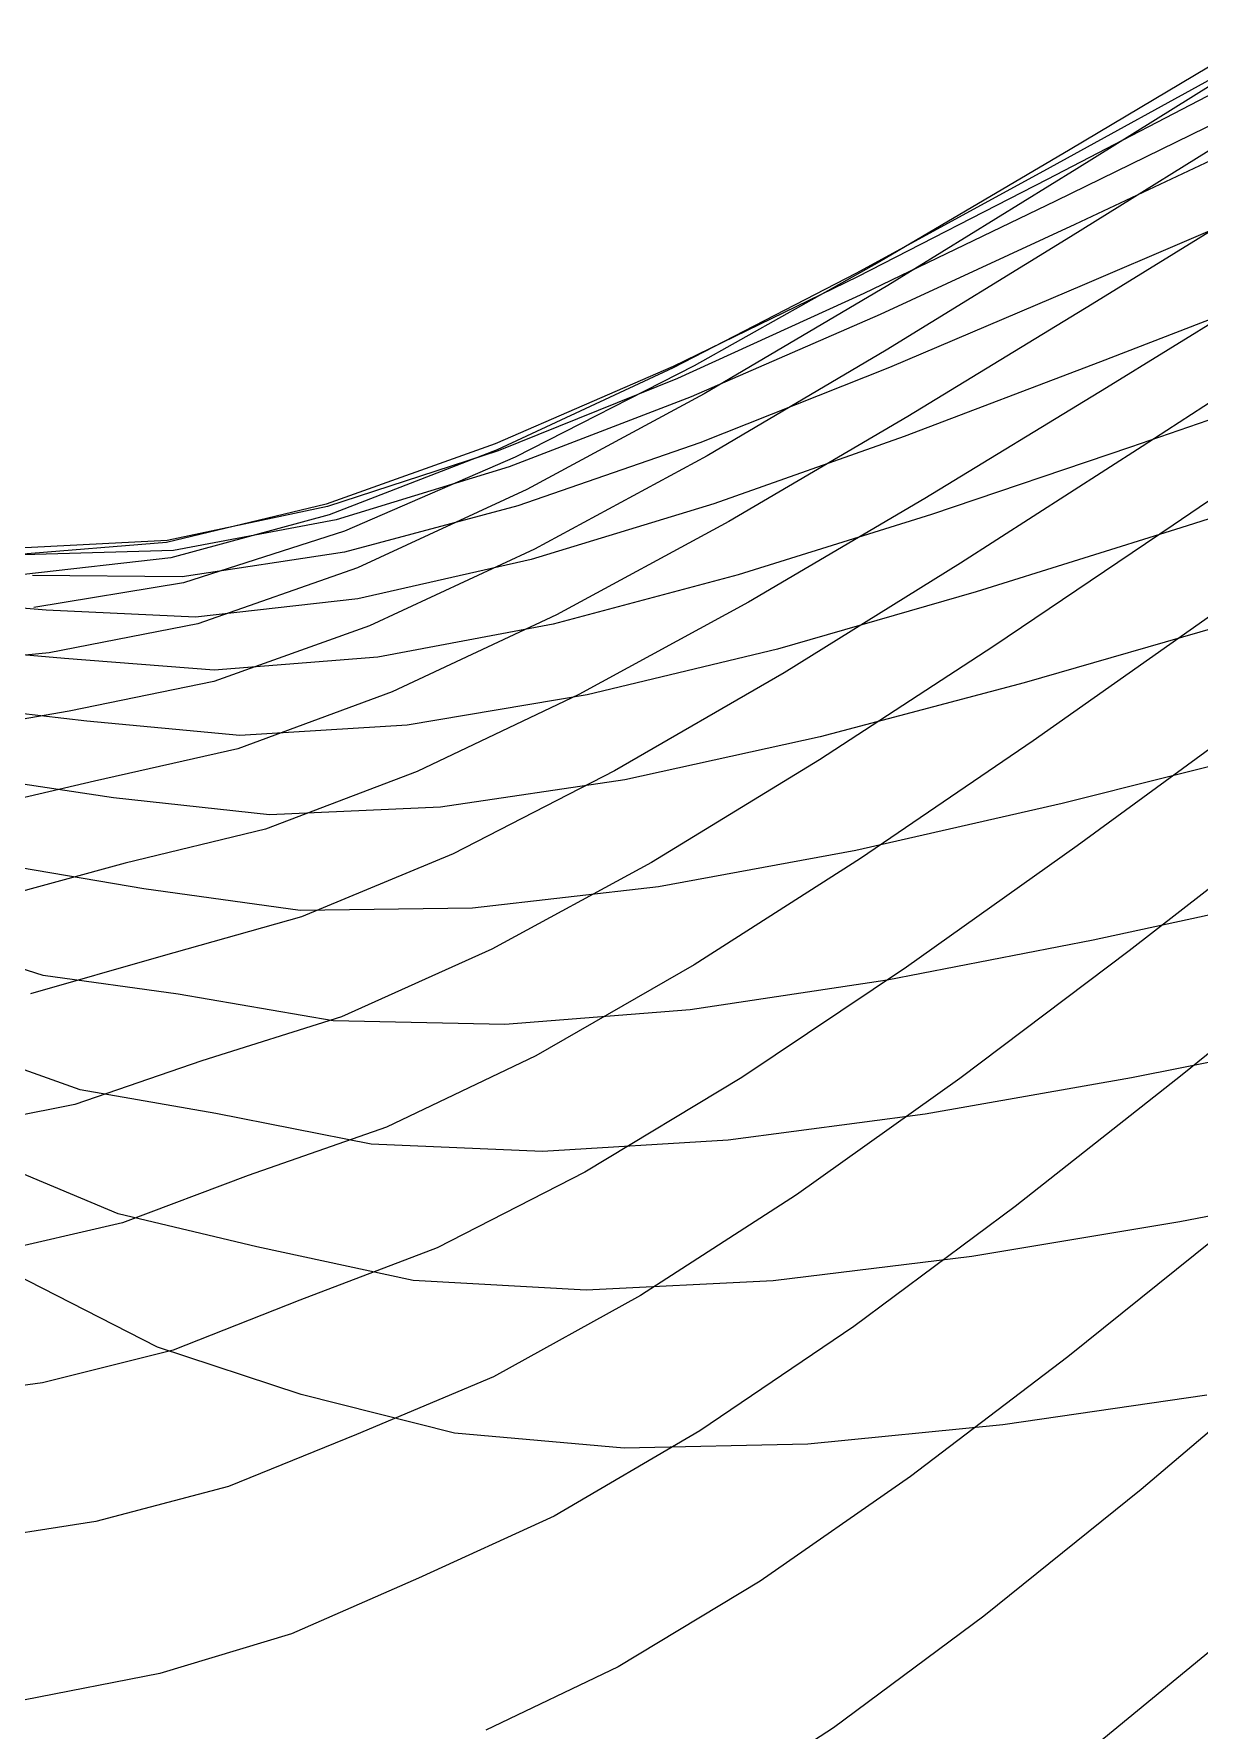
# Model space of a CAD drawing. Extents: x -607 to 1285, y -867 to 355.
# Drawn here: x -47.8 to 70.9, y 128.6 to 301.3 of the extents above; entities that cross this region are included whole.
import ezdxf

# ---------------------------------------------------------------- set-up
doc = ezdxf.new("R2010")
doc.units = 0
for name, color, linetype in [('0_1', 7, 'CONTINUOUS'), ('0_100', 7, 'CONTINUOUS'), ('0_101', 7, 'CONTINUOUS'), ('0_102', 7, 'CONTINUOUS'), ('0_103', 7, 'CONTINUOUS'), ('0_1034', 7, 'CONTINUOUS'), ('0_1035', 7, 'CONTINUOUS'), ('0_1036', 7, 'CONTINUOUS'), ('0_1037', 7, 'CONTINUOUS'), ('0_1038', 7, 'CONTINUOUS'), ('0_1039', 7, 'CONTINUOUS'), ('0_104', 7, 'CONTINUOUS'), ('0_1040', 7, 'CONTINUOUS'), ('0_105', 7, 'CONTINUOUS'), ('0_106', 7, 'CONTINUOUS'), ('0_1138', 7, 'CONTINUOUS'), ('0_1139', 7, 'CONTINUOUS'), ('0_1140', 7, 'CONTINUOUS'), ('0_1141', 7, 'CONTINUOUS'), ('0_1142', 7, 'CONTINUOUS'), ('0_1143', 7, 'CONTINUOUS'), ('0_1144', 7, 'CONTINUOUS'), ('0_1242', 7, 'CONTINUOUS'), ('0_1243', 7, 'CONTINUOUS'), ('0_1244', 7, 'CONTINUOUS'), ('0_1245', 7, 'CONTINUOUS'), ('0_1246', 7, 'CONTINUOUS'), ('0_1247', 7, 'CONTINUOUS'), ('0_1248', 7, 'CONTINUOUS'), ('0_1346', 7, 'CONTINUOUS'), ('0_1347', 7, 'CONTINUOUS'), ('0_1348', 7, 'CONTINUOUS'), ('0_1349', 7, 'CONTINUOUS'), ('0_1350', 7, 'CONTINUOUS'), ('0_1351', 7, 'CONTINUOUS'), ('0_1352', 7, 'CONTINUOUS'), ('0_1449', 7, 'CONTINUOUS'), ('0_1450', 7, 'CONTINUOUS'), ('0_1451', 7, 'CONTINUOUS'), ('0_1452', 7, 'CONTINUOUS'), ('0_1453', 7, 'CONTINUOUS'), ('0_1454', 7, 'CONTINUOUS'), ('0_1455', 7, 'CONTINUOUS'), ('0_1553', 7, 'CONTINUOUS'), ('0_1554', 7, 'CONTINUOUS'), ('0_1555', 7, 'CONTINUOUS'), ('0_1556', 7, 'CONTINUOUS'), ('0_1557', 7, 'CONTINUOUS'), ('0_1558', 7, 'CONTINUOUS'), ('0_1559', 7, 'CONTINUOUS'), ('0_1560', 7, 'CONTINUOUS'), ('0_1657', 7, 'CONTINUOUS'), ('0_1658', 7, 'CONTINUOUS'), ('0_1659', 7, 'CONTINUOUS'), ('0_1660', 7, 'CONTINUOUS'), ('0_1661', 7, 'CONTINUOUS'), ('0_1662', 7, 'CONTINUOUS'), ('0_1663', 7, 'CONTINUOUS'), ('0_1664', 7, 'CONTINUOUS'), ('0_1761', 7, 'CONTINUOUS'), ('0_1762', 7, 'CONTINUOUS'), ('0_1763', 7, 'CONTINUOUS'), ('0_1764', 7, 'CONTINUOUS'), ('0_1765', 7, 'CONTINUOUS'), ('0_1766', 7, 'CONTINUOUS'), ('0_1767', 7, 'CONTINUOUS'), ('0_1768', 7, 'CONTINUOUS'), ('0_1864', 7, 'CONTINUOUS'), ('0_1865', 7, 'CONTINUOUS'), ('0_1866', 7, 'CONTINUOUS'), ('0_1867', 7, 'CONTINUOUS'), ('0_1868', 7, 'CONTINUOUS'), ('0_1869', 7, 'CONTINUOUS'), ('0_1870', 7, 'CONTINUOUS'), ('0_1871', 7, 'CONTINUOUS'), ('0_1968', 7, 'CONTINUOUS'), ('0_1969', 7, 'CONTINUOUS'), ('0_1970', 7, 'CONTINUOUS'), ('0_1971', 7, 'CONTINUOUS'), ('0_1972', 7, 'CONTINUOUS'), ('0_1973', 7, 'CONTINUOUS'), ('0_1974', 7, 'CONTINUOUS'), ('0_1975', 7, 'CONTINUOUS'), ('0_2', 7, 'CONTINUOUS'), ('0_203', 7, 'CONTINUOUS'), ('0_204', 7, 'CONTINUOUS'), ('0_205', 7, 'CONTINUOUS'), ('0_206', 7, 'CONTINUOUS'), ('0_207', 7, 'CONTINUOUS'), ('0_2072', 7, 'CONTINUOUS'), ('0_2073', 7, 'CONTINUOUS'), ('0_2074', 7, 'CONTINUOUS'), ('0_2075', 7, 'CONTINUOUS'), ('0_2076', 7, 'CONTINUOUS'), ('0_2077', 7, 'CONTINUOUS'), ('0_2078', 7, 'CONTINUOUS'), ('0_2079', 7, 'CONTINUOUS'), ('0_208', 7, 'CONTINUOUS'), ('0_2080', 7, 'CONTINUOUS'), ('0_209', 7, 'CONTINUOUS'), ('0_210', 7, 'CONTINUOUS'), ('0_2176', 7, 'CONTINUOUS'), ('0_2177', 7, 'CONTINUOUS'), ('0_2178', 7, 'CONTINUOUS'), ('0_2179', 7, 'CONTINUOUS'), ('0_2180', 7, 'CONTINUOUS'), ('0_2181', 7, 'CONTINUOUS'), ('0_2182', 7, 'CONTINUOUS'), ('0_2183', 7, 'CONTINUOUS'), ('0_2184', 7, 'CONTINUOUS'), ('0_2281', 7, 'CONTINUOUS'), ('0_2282', 7, 'CONTINUOUS'), ('0_2283', 7, 'CONTINUOUS'), ('0_2284', 7, 'CONTINUOUS'), ('0_2285', 7, 'CONTINUOUS'), ('0_2286', 7, 'CONTINUOUS'), ('0_2287', 7, 'CONTINUOUS'), ('0_2288', 7, 'CONTINUOUS'), ('0_2289', 7, 'CONTINUOUS'), ('0_2385', 7, 'CONTINUOUS'), ('0_2386', 7, 'CONTINUOUS'), ('0_2387', 7, 'CONTINUOUS'), ('0_2388', 7, 'CONTINUOUS'), ('0_2389', 7, 'CONTINUOUS'), ('0_2390', 7, 'CONTINUOUS'), ('0_2391', 7, 'CONTINUOUS'), ('0_2392', 7, 'CONTINUOUS'), ('0_2393', 7, 'CONTINUOUS'), ('0_2489', 7, 'CONTINUOUS'), ('0_2490', 7, 'CONTINUOUS'), ('0_2491', 7, 'CONTINUOUS'), ('0_2492', 7, 'CONTINUOUS'), ('0_2493', 7, 'CONTINUOUS'), ('0_2494', 7, 'CONTINUOUS'), ('0_2495', 7, 'CONTINUOUS'), ('0_2496', 7, 'CONTINUOUS'), ('0_2497', 7, 'CONTINUOUS'), ('0_2593', 7, 'CONTINUOUS'), ('0_2594', 7, 'CONTINUOUS'), ('0_2595', 7, 'CONTINUOUS'), ('0_2596', 7, 'CONTINUOUS'), ('0_2597', 7, 'CONTINUOUS'), ('0_2598', 7, 'CONTINUOUS'), ('0_2698', 7, 'CONTINUOUS'), ('0_2699', 7, 'CONTINUOUS'), ('0_2700', 7, 'CONTINUOUS'), ('0_2701', 7, 'CONTINUOUS'), ('0_2702', 7, 'CONTINUOUS'), ('0_2801', 7, 'CONTINUOUS'), ('0_2802', 7, 'CONTINUOUS'), ('0_2803', 7, 'CONTINUOUS'), ('0_2804', 7, 'CONTINUOUS'), ('0_2905', 7, 'CONTINUOUS'), ('0_307', 7, 'CONTINUOUS'), ('0_308', 7, 'CONTINUOUS'), ('0_309', 7, 'CONTINUOUS'), ('0_310', 7, 'CONTINUOUS'), ('0_311', 7, 'CONTINUOUS'), ('0_312', 7, 'CONTINUOUS'), ('0_313', 7, 'CONTINUOUS'), ('0_314', 7, 'CONTINUOUS'), ('0_411', 7, 'CONTINUOUS'), ('0_412', 7, 'CONTINUOUS'), ('0_413', 7, 'CONTINUOUS'), ('0_414', 7, 'CONTINUOUS'), ('0_415', 7, 'CONTINUOUS'), ('0_416', 7, 'CONTINUOUS'), ('0_417', 7, 'CONTINUOUS'), ('0_515', 7, 'CONTINUOUS'), ('0_516', 7, 'CONTINUOUS'), ('0_517', 7, 'CONTINUOUS'), ('0_518', 7, 'CONTINUOUS'), ('0_519', 7, 'CONTINUOUS'), ('0_520', 7, 'CONTINUOUS'), ('0_521', 7, 'CONTINUOUS'), ('0_619', 7, 'CONTINUOUS'), ('0_620', 7, 'CONTINUOUS'), ('0_621', 7, 'CONTINUOUS'), ('0_622', 7, 'CONTINUOUS'), ('0_623', 7, 'CONTINUOUS'), ('0_624', 7, 'CONTINUOUS'), ('0_625', 7, 'CONTINUOUS'), ('0_722', 7, 'CONTINUOUS'), ('0_723', 7, 'CONTINUOUS'), ('0_724', 7, 'CONTINUOUS'), ('0_725', 7, 'CONTINUOUS'), ('0_726', 7, 'CONTINUOUS'), ('0_727', 7, 'CONTINUOUS'), ('0_728', 7, 'CONTINUOUS'), ('0_729', 7, 'CONTINUOUS'), ('0_826', 7, 'CONTINUOUS'), ('0_827', 7, 'CONTINUOUS'), ('0_828', 7, 'CONTINUOUS'), ('0_829', 7, 'CONTINUOUS'), ('0_830', 7, 'CONTINUOUS'), ('0_831', 7, 'CONTINUOUS'), ('0_832', 7, 'CONTINUOUS'), ('0_833', 7, 'CONTINUOUS'), ('0_930', 7, 'CONTINUOUS'), ('0_931', 7, 'CONTINUOUS'), ('0_932', 7, 'CONTINUOUS'), ('0_933', 7, 'CONTINUOUS'), ('0_934', 7, 'CONTINUOUS'), ('0_935', 7, 'CONTINUOUS'), ('0_936', 7, 'CONTINUOUS')]:
    doc.layers.add(name, color=color, linetype=linetype)

msp = doc.modelspace()

# ---------------------------------------------------------------- linework, layer by layer
at = {"layer": '0_1'}
msp.add_polyline3d([(-20.5654, 162.7624, -3493.8428), (-35.1919, 167.5725, -3487.3918)], dxfattribs=at)
at = {"layer": '0_100'}
msp.add_polyline3d([(71.693, 162.6925, -3530.8328), (50.9012, 159.6622, -3522.869)], dxfattribs=at)
at = {"layer": '0_101'}
msp.add_polyline3d([(50.9012, 159.6622, -3522.869), (31.0364, 157.7116, -3515.1445)], dxfattribs=at)
at = {"layer": '0_102'}
msp.add_polyline3d([(31.0364, 157.7116, -3515.1445), (12.3416, 157.2831, -3507.7031)], dxfattribs=at)
at = {"layer": '0_103'}
msp.add_polyline3d([(12.3416, 157.2831, -3507.7031), (-4.9401, 158.8192, -3500.5881)], dxfattribs=at)
at = {"layer": '0_1034'}
msp.add_polyline3d([(79.5079, 284.4914, -3245.8203), (59.2376, 275.7775, -3238.152)], dxfattribs=at)
at = {"layer": '0_1035'}
msp.add_polyline3d([(59.2376, 275.7775, -3238.152), (39.3608, 267.3498, -3230.5947)], dxfattribs=at)
at = {"layer": '0_1036'}
msp.add_polyline3d([(39.3608, 267.3498, -3230.5947), (20.0545, 259.684, -3223.0874)], dxfattribs=at)
at = {"layer": '0_1037'}
msp.add_polyline3d([(20.0545, 259.684, -3223.0874), (1.4954, 253.2554, -3215.568)], dxfattribs=at)
at = {"layer": '0_1038'}
msp.add_polyline3d([(1.4954, 253.2554, -3215.568), (-16.1393, 248.5399, -3207.9753)], dxfattribs=at)
at = {"layer": '0_1039'}
msp.add_polyline3d([(-16.1393, 248.5399, -3207.9753), (-32.6729, 246.0129, -3200.2476)], dxfattribs=at)
at = {"layer": '0_104'}
msp.add_polyline3d([(-4.9401, 158.8192, -3500.5881), (-20.5653, 162.7623, -3493.8428)], dxfattribs=at)
at = {"layer": '0_1040'}
msp.add_polyline3d([(-32.6729, 246.0129, -3200.2476), (-47.9284, 246.15, -3192.3235)], dxfattribs=at)
at = {"layer": '0_105'}
msp.add_polyline3d([(-25.0665, 177.7877, -3461.5674), (-39.2102, 181.1567, -3455.2578)], dxfattribs=at)
at = {"layer": '0_106'}
msp.add_polyline3d([(-39.2102, 181.1567, -3455.2578), (-53.3922, 187.0829, -3448.5657)], dxfattribs=at)
at = {"layer": '0_1138'}
msp.add_polyline3d([(78.4491, 291.3937, -3211.1516), (58.2371, 281.9167, -3203.6716)], dxfattribs=at)
at = {"layer": '0_1139'}
msp.add_polyline3d([(58.2371, 281.9167, -3203.6716), (38.4156, 272.7407, -3196.2957)], dxfattribs=at)
at = {"layer": '0_1140'}
msp.add_polyline3d([(38.4156, 272.7407, -3196.2957), (19.1551, 264.3478, -3188.9478)], dxfattribs=at)
at = {"layer": '0_1141'}
msp.add_polyline3d([(19.1551, 264.3478, -3188.9478), (0.6259, 257.2203, -3181.5518)], dxfattribs=at)
at = {"layer": '0_1142'}
msp.add_polyline3d([(0.6259, 257.2203, -3181.5518), (-17.0018, 251.8401, -3174.0322)], dxfattribs=at)
at = {"layer": '0_1143'}
msp.add_polyline3d([(-17.0018, 251.8401, -3174.0322), (-33.5577, 248.6894, -3166.3127)], dxfattribs=at)
at = {"layer": '0_1144'}
msp.add_polyline3d([(-33.5577, 248.6894, -3166.3127), (-48.8714, 248.2504, -3158.3179)], dxfattribs=at)
at = {"layer": '0_1242'}
msp.add_polyline3d([(76.1921, 294.0134, -3176.6091), (56.2826, 284.2896, -3169.291)], dxfattribs=at)
at = {"layer": '0_1243'}
msp.add_polyline3d([(56.2826, 284.2896, -3169.291), (36.7569, 274.8691, -3162.071)], dxfattribs=at)
at = {"layer": '0_1244'}
msp.add_polyline3d([(36.7569, 274.8691, -3162.071), (17.7801, 266.2272, -3154.8643)], dxfattribs=at)
at = {"layer": '0_1245'}
msp.add_polyline3d([(17.7801, 266.2272, -3154.8643), (-0.4828, 258.8396, -3147.5852)], dxfattribs=at)
at = {"layer": '0_1246'}
msp.add_polyline3d([(-0.4828, 258.8396, -3147.5852), (-17.8671, 253.1816, -3140.1484)], dxfattribs=at)
at = {"layer": '0_1247'}
msp.add_polyline3d([(-17.8671, 253.1816, -3140.1484), (-34.2075, 249.7287, -3132.469)], dxfattribs=at)
at = {"layer": '0_1248'}
msp.add_polyline3d([(-34.2075, 249.7287, -3132.469), (-49.3392, 248.9564, -3124.4614)], dxfattribs=at)
at = {"layer": '0_1346'}
msp.add_polyline3d([(75.1457, 296.7311, -3142.021), (55.4357, 286.4984, -3134.9229)], dxfattribs=at)
at = {"layer": '0_1347'}
msp.add_polyline3d([(55.4357, 286.4984, -3134.9229), (36.1044, 276.5774, -3127.9158)], dxfattribs=at)
at = {"layer": '0_1348'}
msp.add_polyline3d([(36.1044, 276.5774, -3127.9158), (17.3105, 267.4436, -3120.9019)], dxfattribs=at)
at = {"layer": '0_1349'}
msp.add_polyline3d([(17.3105, 267.4436, -3120.9019), (-0.7876, 259.5723, -3113.7832)], dxfattribs=at)
at = {"layer": '0_1350'}
msp.add_polyline3d([(-0.7876, 259.5723, -3113.7832), (-18.0311, 253.439, -3106.4622)], dxfattribs=at)
at = {"layer": '0_1351'}
msp.add_polyline3d([(-18.0311, 253.439, -3106.4622), (-34.2615, 249.5188, -3098.8408)], dxfattribs=at)
at = {"layer": '0_1352'}
msp.add_polyline3d([(-34.2615, 249.5188, -3098.8408), (-49.3202, 248.2873, -3090.8213)], dxfattribs=at)
at = {"layer": '0_1449'}
msp.add_polyline3d([(74.566, 298.0457, -3107.5757), (55.0593, 287.3152, -3100.7188)], dxfattribs=at)
at = {"layer": '0_1450'}
msp.add_polyline3d([(55.0593, 287.3152, -3100.7188), (35.9261, 276.9049, -3093.9453)], dxfattribs=at)
at = {"layer": '0_1451'}
msp.add_polyline3d([(35.9261, 276.9049, -3093.9453), (17.3187, 267.2889, -3087.1445)], dxfattribs=at)
at = {"layer": '0_1452'}
msp.add_polyline3d([(17.3187, 267.2889, -3087.1445), (-0.6104, 258.9424, -3080.2065)], dxfattribs=at)
at = {"layer": '0_1453'}
msp.add_polyline3d([(-0.6104, 258.9424, -3080.2065), (-17.7088, 252.3397, -3073.0205)], dxfattribs=at)
at = {"layer": '0_1454'}
msp.add_polyline3d([(-17.7088, 252.3397, -3073.0205), (-33.8242, 247.9556, -3065.476)], dxfattribs=at)
at = {"layer": '0_1455'}
msp.add_polyline3d([(-33.8242, 247.9556, -3065.476), (-48.804, 246.2647, -3057.4634)], dxfattribs=at)
at = {"layer": '0_1553'}
msp.add_polyline3d([(77.5717, 301.3068, -3073.7227), (57.7687, 289.5392, -3067.0713)], dxfattribs=at)
at = {"layer": '0_1554'}
msp.add_polyline3d([(57.7687, 289.5392, -3067.0713), (38.3439, 278.1109, -3060.496)], dxfattribs=at)
at = {"layer": '0_1555'}
msp.add_polyline3d([(38.3439, 278.1109, -3060.496), (19.4498, 267.5038, -3053.8738)], dxfattribs=at)
at = {"layer": '0_1556'}
msp.add_polyline3d([(19.4498, 267.5038, -3053.8738), (1.238, 258.1992, -3047.0813)], dxfattribs=at)
at = {"layer": '0_1557'}
msp.add_polyline3d([(1.238, 258.1992, -3047.0813), (-16.1391, 250.6787, -3039.9954)], dxfattribs=at)
at = {"layer": '0_1558'}
msp.add_polyline3d([(-16.1391, 250.6787, -3039.9954), (-32.5295, 245.4239, -3032.4934)], dxfattribs=at)
at = {"layer": '0_1559'}
msp.add_polyline3d([(-32.5295, 245.4239, -3032.4934), (-47.7812, 242.9164, -3024.4517)], dxfattribs=at)
at = {"layer": '0_1560'}
msp.add_polyline3d([(-46.2448, 238.2687, -2991.8499), (-60.5875, 236.9042, -2983.6082)], dxfattribs=at)
at = {"layer": '0_1657'}
msp.add_polyline3d([(78.0471, 299.7753, -3039.8354), (58.4331, 287.559, -3033.447)], dxfattribs=at)
at = {"layer": '0_1658'}
msp.add_polyline3d([(58.4331, 287.559, -3033.447), (39.1927, 275.689, -3027.127)], dxfattribs=at)
at = {"layer": '0_1659'}
msp.add_polyline3d([(39.1927, 275.689, -3027.127), (20.4736, 264.6431, -3020.741)], dxfattribs=at)
at = {"layer": '0_1660'}
msp.add_polyline3d([(20.4736, 264.6431, -3020.741), (2.4229, 254.8999, -3014.1545)], dxfattribs=at)
at = {"layer": '0_1661'}
msp.add_polyline3d([(2.4229, 254.8999, -3014.1545), (-14.8119, 246.9375, -3007.2334)], dxfattribs=at)
at = {"layer": '0_1662'}
msp.add_polyline3d([(-14.8119, 246.9375, -3007.2334), (-31.0836, 241.2343, -2999.8433)], dxfattribs=at)
at = {"layer": '0_1663'}
msp.add_polyline3d([(-31.0836, 241.2343, -2999.8433), (-46.2448, 238.2685, -2991.85)], dxfattribs=at)
at = {"layer": '0_1664'}
msp.add_polyline3d([(-44.1871, 232.3549, -2959.7202), (-57.9186, 229.9681, -2952.1309)], dxfattribs=at)
at = {"layer": '0_1761'}
msp.add_polyline3d([(76.9189, 292.5284, -3007.1384), (57.7928, 280.6448, -3000.8374)], dxfattribs=at)
at = {"layer": '0_1762'}
msp.add_polyline3d([(57.7928, 280.6448, -3000.8374), (39.0319, 269.0953, -2994.603)], dxfattribs=at)
at = {"layer": '0_1763'}
msp.add_polyline3d([(39.0319, 269.0953, -2994.603), (20.782, 258.337, -2988.3008)], dxfattribs=at)
at = {"layer": '0_1764'}
msp.add_polyline3d([(20.782, 258.337, -2988.3008), (3.1892, 248.8269, -2981.796)], dxfattribs=at)
at = {"layer": '0_1765'}
msp.add_polyline3d([(3.1892, 248.8269, -2981.796), (-13.6005, 241.0219, -2974.9539)], dxfattribs=at)
at = {"layer": '0_1766'}
msp.add_polyline3d([(-13.6005, 241.0219, -2974.9539), (-29.4413, 235.3791, -2967.6401)], dxfattribs=at)
at = {"layer": '0_1767'}
msp.add_polyline3d([(-29.4413, 235.3791, -2967.6401), (-44.1871, 232.3553, -2959.72)], dxfattribs=at)
at = {"layer": '0_1768'}
msp.add_polyline3d([(-41.6035, 225.2086, -2928.1226), (-55.0061, 222.1016, -2920.9102)], dxfattribs=at)
at = {"layer": '0_1864'}
msp.add_polyline3d([(79.1205, 285.5637, -2976.0386), (59.9918, 273.791, -2969.6099)], dxfattribs=at)
at = {"layer": '0_1865'}
msp.add_polyline3d([(59.9918, 273.791, -2969.6099), (41.2311, 262.3442, -2963.253)], dxfattribs=at)
at = {"layer": '0_1866'}
msp.add_polyline3d([(41.2311, 262.3442, -2963.253), (22.9942, 251.6577, -2956.8408)], dxfattribs=at)
at = {"layer": '0_1867'}
msp.add_polyline3d([(22.9942, 251.6577, -2956.8408), (5.4366, 242.1663, -2950.248)], dxfattribs=at)
at = {"layer": '0_1868'}
msp.add_polyline3d([(5.4366, 242.1663, -2950.248), (-11.286, 234.3046, -2943.3481)], dxfattribs=at)
at = {"layer": '0_1869'}
msp.add_polyline3d([(-11.286, 234.3046, -2943.3481), (-27.018, 228.5071, -2936.015)], dxfattribs=at)
at = {"layer": '0_1870'}
msp.add_polyline3d([(-27.018, 228.5071, -2936.015), (-41.6037, 225.2085, -2928.1223)], dxfattribs=at)
at = {"layer": '0_1871'}
msp.add_polyline3d([(-38.4898, 216.8662, -2897.1165), (-51.696, 213.283, -2890.0989)], dxfattribs=at)
at = {"layer": '0_1968'}
msp.add_polyline3d([(80.3149, 276.8807, -2944.8167), (61.4575, 265.2754, -2938.4004)], dxfattribs=at)
at = {"layer": '0_1969'}
msp.add_polyline3d([(61.4575, 265.2754, -2938.4004), (42.9644, 253.9876, -2932.0562)], dxfattribs=at)
at = {"layer": '0_1970'}
msp.add_polyline3d([(42.9644, 253.9876, -2932.0562), (24.9941, 243.4332, -2925.6611)], dxfattribs=at)
at = {"layer": '0_1971'}
msp.add_polyline3d([(24.9941, 243.4332, -2925.6611), (7.705, 234.028, -2919.0925)], dxfattribs=at)
at = {"layer": '0_1972'}
msp.add_polyline3d([(7.705, 234.028, -2919.0925), (-8.7443, 226.1879, -2912.2275)], dxfattribs=at)
at = {"layer": '0_1973'}
msp.add_polyline3d([(-8.7443, 226.1879, -2912.2275), (-24.1954, 220.3286, -2904.943)], dxfattribs=at)
at = {"layer": '0_1974'}
msp.add_polyline3d([(-24.1954, 220.3286, -2904.943), (-38.4899, 216.8662, -2897.1165)], dxfattribs=at)
at = {"layer": '0_1975'}
msp.add_polyline3d([(-34.843, 207.3674, -2866.7583), (-48.1251, 203.5516, -2859.627)], dxfattribs=at)
at = {"layer": '0_2'}
msp.add_polyline3d([(-35.1919, 167.5725, -3487.3918), (-49.8688, 175.0953, -3480.589)], dxfattribs=at)
at = {"layer": '0_203'}
msp.add_polyline3d([(90.8225, 184.5529, -3508.3362), (68.9441, 180.3544, -3499.9258)], dxfattribs=at)
at = {"layer": '0_204'}
msp.add_polyline3d([(68.9441, 180.3544, -3499.9258), (47.7616, 176.7983, -3491.71)], dxfattribs=at)
at = {"layer": '0_205'}
msp.add_polyline3d([(47.7616, 176.7983, -3491.71), (27.5221, 174.3242, -3483.7275)], dxfattribs=at)
at = {"layer": '0_206'}
msp.add_polyline3d([(27.5221, 174.3242, -3483.7275), (8.4729, 173.3714, -3476.017)], dxfattribs=at)
at = {"layer": '0_207'}
msp.add_polyline3d([(8.4729, 173.3714, -3476.017), (-9.1391, 174.3795, -3468.6174)], dxfattribs=at)
at = {"layer": '0_2072'}
msp.add_polyline3d([(83.9228, 271.5174, -2912.9585), (65.0811, 259.2947, -2906.8257)], dxfattribs=at)
at = {"layer": '0_2073'}
msp.add_polyline3d([(65.0811, 259.2947, -2906.8257), (46.603, 247.3996, -2900.7573)], dxfattribs=at)
at = {"layer": '0_2074'}
msp.add_polyline3d([(46.603, 247.3996, -2900.7573), (28.6453, 236.2473, -2894.6216)], dxfattribs=at)
at = {"layer": '0_2075'}
msp.add_polyline3d([(28.6453, 236.2473, -2894.6216), (11.3649, 226.2529, -2888.2861)], dxfattribs=at)
at = {"layer": '0_2076'}
msp.add_polyline3d([(11.3649, 226.2529, -2888.2861), (-5.0812, 217.8314, -2881.6184)], dxfattribs=at)
at = {"layer": '0_2077'}
msp.add_polyline3d([(-5.0812, 217.8314, -2881.6184), (-20.5361, 211.3978, -2874.4866)], dxfattribs=at)
at = {"layer": '0_2078'}
msp.add_polyline3d([(-20.5361, 211.3978, -2874.4866), (-34.843, 207.3674, -2866.7583)], dxfattribs=at)
at = {"layer": '0_2079'}
msp.add_polyline3d([(-30.6618, 196.754, -2837.1035), (-43.6002, 192.2841, -2830.4224)], dxfattribs=at)
at = {"layer": '0_208'}
msp.add_polyline3d([(-9.1391, 174.3795, -3468.6174), (-25.0665, 177.7877, -3461.5674)], dxfattribs=at)
at = {"layer": '0_2080'}
msp.add_polyline3d([(-43.6002, 192.2841, -2830.4224), (-56.9614, 189.6279, -2822.3164)], dxfattribs=at)
at = {"layer": '0_209'}
msp.add_polyline3d([(-29.2496, 191.3823, -3428.826), (-43.075, 193.7988, -3422.5735)], dxfattribs=at)
at = {"layer": '0_210'}
msp.add_polyline3d([(-43.075, 193.7988, -3422.5735), (-56.8986, 198.7057, -3415.9116)], dxfattribs=at)
at = {"layer": '0_2176'}
msp.add_polyline3d([(86.8904, 263.9584, -2881.438), (68.2614, 251.2919, -2875.653)], dxfattribs=at)
at = {"layer": '0_2177'}
msp.add_polyline3d([(68.2614, 251.2919, -2875.653), (49.991, 238.9597, -2869.9238)], dxfattribs=at)
at = {"layer": '0_2178'}
msp.add_polyline3d([(49.991, 238.9597, -2869.9238), (32.2312, 227.3744, -2864.1074)], dxfattribs=at)
at = {"layer": '0_2179'}
msp.add_polyline3d([(32.2312, 227.3744, -2864.1074), (15.134, 216.9487, -2858.06)], dxfattribs=at)
at = {"layer": '0_2180'}
msp.add_polyline3d([(15.134, 216.9487, -2858.06), (-1.1486, 208.0951, -2851.639)], dxfattribs=at)
at = {"layer": '0_2181'}
msp.add_polyline3d([(-1.1486, 208.0951, -2851.639), (-16.4645, 201.226, -2844.7012)], dxfattribs=at)
at = {"layer": '0_2182'}
msp.add_polyline3d([(-16.4645, 201.226, -2844.7012), (-30.6618, 196.754, -2837.1035)], dxfattribs=at)
at = {"layer": '0_2183'}
msp.add_polyline3d([(-25.9456, 185.0703, -2808.2053), (-38.7664, 180.2337, -2801.6636)], dxfattribs=at)
at = {"layer": '0_2184'}
msp.add_polyline3d([(-38.7664, 180.2337, -2801.6636), (-51.9919, 177.1837, -2793.661)], dxfattribs=at)
at = {"layer": '0_2281'}
msp.add_polyline3d([(72.0675, 242.0644, -2845.2603), (53.9793, 229.3322, -2839.8545)], dxfattribs=at)
at = {"layer": '0_2282'}
msp.add_polyline3d([(53.9793, 229.3322, -2839.8545), (36.394, 217.3485, -2834.3438)], dxfattribs=at)
at = {"layer": '0_2283'}
msp.add_polyline3d([(36.394, 217.3485, -2834.3438), (19.4605, 206.522, -2828.5757)], dxfattribs=at)
at = {"layer": '0_2284'}
msp.add_polyline3d([(19.4605, 206.522, -2828.5757), (3.3268, 197.261, -2822.3982)], dxfattribs=at)
at = {"layer": '0_2285'}
msp.add_polyline3d([(3.3268, 197.261, -2822.3982), (-11.858, 189.9742, -2815.6587)], dxfattribs=at)
at = {"layer": '0_2286'}
msp.add_polyline3d([(-11.858, 189.9742, -2815.6587), (-25.9457, 185.0701, -2808.205)], dxfattribs=at)
at = {"layer": '0_2287'}
msp.add_polyline3d([(-20.6952, 172.3623, -2780.1145), (-33.5817, 167.2844, -2773.5022)], dxfattribs=at)
at = {"layer": '0_2288'}
msp.add_polyline3d([(-33.5817, 167.2844, -2773.5022), (-46.8903, 163.9651, -2765.3647)], dxfattribs=at)
at = {"layer": '0_2289'}
msp.add_polyline3d([(-46.8903, 163.9651, -2765.3647), (-60.5886, 162.0738, -2755.9521)], dxfattribs=at)
at = {"layer": '0_2385'}
msp.add_polyline3d([(76.3956, 231.7471, -2815.5718), (58.4908, 218.6288, -2810.506)], dxfattribs=at)
at = {"layer": '0_2386'}
msp.add_polyline3d([(58.4908, 218.6288, -2810.506), (41.0815, 206.2601, -2805.3179)], dxfattribs=at)
at = {"layer": '0_2387'}
msp.add_polyline3d([(41.0815, 206.2601, -2805.3179), (24.313, 195.0449, -2799.846)], dxfattribs=at)
at = {"layer": '0_2388'}
msp.add_polyline3d([(24.313, 195.0449, -2799.846), (8.3305, 185.3875, -2793.929)], dxfattribs=at)
at = {"layer": '0_2389'}
msp.add_polyline3d([(8.3305, 185.3875, -2793.929), (-6.7206, 177.6918, -2787.4058)], dxfattribs=at)
at = {"layer": '0_2390'}
msp.add_polyline3d([(-6.7206, 177.6918, -2787.4058), (-20.6952, 172.3622, -2780.1147)], dxfattribs=at)
at = {"layer": '0_2391'}
msp.add_polyline3d([(-14.913, 158.6792, -2752.8794), (-27.9584, 153.3958, -2746.0955)], dxfattribs=at)
at = {"layer": '0_2392'}
msp.add_polyline3d([(-27.9584, 153.3958, -2746.0955), (-41.4666, 149.8306, -2737.7104)], dxfattribs=at)
at = {"layer": '0_2393'}
msp.add_polyline3d([(-41.4666, 149.8306, -2737.7104), (-55.3987, 147.6594, -2727.9875)], dxfattribs=at)
at = {"layer": '0_2489'}
msp.add_polyline3d([(81.5266, 221.7107, -2785.9194), (63.7852, 207.9448, -2781.3906)], dxfattribs=at)
at = {"layer": '0_2490'}
msp.add_polyline3d([(63.7852, 207.9448, -2781.3906), (46.5271, 194.9418, -2776.708)], dxfattribs=at)
at = {"layer": '0_2491'}
msp.add_polyline3d([(46.5271, 194.9418, -2776.708), (29.8903, 183.1077, -2771.6938)], dxfattribs=at)
at = {"layer": '0_2492'}
msp.add_polyline3d([(29.8903, 183.1077, -2771.6938), (14.0126, 172.8487, -2766.1697)], dxfattribs=at)
at = {"layer": '0_2493'}
msp.add_polyline3d([(14.0126, 172.8487, -2766.1697), (-0.9678, 164.5704, -2759.9575)], dxfattribs=at)
at = {"layer": '0_2494'}
msp.add_polyline3d([(-0.9678, 164.5704, -2759.9575), (-14.9131, 158.679, -2752.8794)], dxfattribs=at)
at = {"layer": '0_2495'}
msp.add_polyline3d([(-8.6021, 144.0713, -2726.5464), (-21.543, 138.3896, -2719.9475)], dxfattribs=at)
at = {"layer": '0_2496'}
msp.add_polyline3d([(-21.543, 138.3896, -2719.9475), (-34.9656, 134.3437, -2711.7192)], dxfattribs=at)
at = {"layer": '0_2497'}
msp.add_polyline3d([(-34.9656, 134.3437, -2711.7192), (-48.8275, 131.6229, -2702.13)], dxfattribs=at)
at = {"layer": '0_2593'}
msp.add_polyline3d([(86.6801, 209.4503, -2757.4949), (69.1779, 195.3029, -2753.4116)], dxfattribs=at)
at = {"layer": '0_2594'}
msp.add_polyline3d([(69.1779, 195.3029, -2753.4116), (52.1477, 181.9199, -2749.1516)], dxfattribs=at)
at = {"layer": '0_2595'}
msp.add_polyline3d([(52.1477, 181.9199, -2749.1516), (35.7221, 169.7032, -2744.5251)], dxfattribs=at)
at = {"layer": '0_2596'}
msp.add_polyline3d([(35.7221, 169.7032, -2744.5251), (20.0336, 159.0549, -2739.342)], dxfattribs=at)
at = {"layer": '0_2597'}
msp.add_polyline3d([(20.0336, 159.0549, -2739.342), (5.2147, 150.3769, -2733.4126)], dxfattribs=at)
at = {"layer": '0_2598'}
msp.add_polyline3d([(5.2147, 150.3769, -2733.4126), (-8.602, 144.0713, -2726.5464)], dxfattribs=at)
at = {"layer": '0_2698'}
msp.add_polyline3d([(74.1331, 179.9335, -2726.8591), (57.5225, 166.6126, -2722.873)], dxfattribs=at)
at = {"layer": '0_2699'}
msp.add_polyline3d([(57.5225, 166.6126, -2722.873), (41.499, 154.4283, -2718.5046)], dxfattribs=at)
at = {"layer": '0_2700'}
msp.add_polyline3d([(41.499, 154.4283, -2718.5046), (26.1909, 143.7701, -2713.5593)], dxfattribs=at)
at = {"layer": '0_2701'}
msp.add_polyline3d([(26.1909, 143.7701, -2713.5593), (11.7263, 135.0278, -2707.8425)], dxfattribs=at)
at = {"layer": '0_2702'}
msp.add_polyline3d([(11.7263, 135.0278, -2707.8425), (-1.7667, 128.5909, -2701.1594)], dxfattribs=at)
at = {"layer": '0_2801'}
msp.add_polyline3d([(81.5938, 167.171, -2700.1938), (64.9938, 153.1039, -2696.7915)], dxfattribs=at)
at = {"layer": '0_2802'}
msp.add_polyline3d([(64.9938, 153.1039, -2696.7915), (48.9697, 140.191, -2692.958)], dxfattribs=at)
at = {"layer": '0_2803'}
msp.add_polyline3d([(48.9697, 140.191, -2692.958), (33.6449, 128.8237, -2688.4824)], dxfattribs=at)
at = {"layer": '0_2804'}
msp.add_polyline3d([(33.6449, 128.8237, -2688.4824), (19.1427, 119.3936, -2683.1528)], dxfattribs=at)
at = {"layer": '0_2905'}
msp.add_polyline3d([(72.0472, 136.6636, -2672.575), (56.2213, 123.6657, -2668.9543)], dxfattribs=at)
at = {"layer": '0_307'}
msp.add_polyline3d([(85.6909, 199.3331, -3476.1838), (63.9963, 194.9965, -3467.7126)], dxfattribs=at)
at = {"layer": '0_308'}
msp.add_polyline3d([(63.9963, 194.9965, -3467.7126), (42.991, 191.2918, -3459.429)], dxfattribs=at)
at = {"layer": '0_309'}
msp.add_polyline3d([(42.991, 191.2918, -3459.429), (22.9193, 188.6486, -3451.366)], dxfattribs=at)
at = {"layer": '0_310'}
msp.add_polyline3d([(22.9193, 188.6486, -3451.366), (4.0258, 187.4962, -3443.556)], dxfattribs=at)
at = {"layer": '0_311'}
msp.add_polyline3d([(4.0258, 187.4962, -3443.556), (-13.4454, 188.2642, -3436.0315)], dxfattribs=at)
at = {"layer": '0_312'}
msp.add_polyline3d([(-13.4454, 188.2642, -3436.0315), (-29.2498, 191.3822, -3428.8257)], dxfattribs=at)
at = {"layer": '0_313'}
msp.add_polyline3d([(-33.0933, 203.5379, -3395.6855), (-46.8294, 205.4412, -3389.3513)], dxfattribs=at)
at = {"layer": '0_314'}
msp.add_polyline3d([(-46.8294, 205.4412, -3389.3513), (-60.585, 209.8024, -3382.5503)], dxfattribs=at)
at = {"layer": '0_411'}
msp.add_polyline3d([(81.7537, 213.7047, -3443.7852), (60.0878, 209.0117, -3435.2283)], dxfattribs=at)
at = {"layer": '0_412'}
msp.add_polyline3d([(60.0878, 209.0117, -3435.2283), (39.1083, 204.9512, -3426.8525)], dxfattribs=at)
at = {"layer": '0_413'}
msp.add_polyline3d([(39.1083, 204.9512, -3426.8525), (19.0579, 201.9484, -3418.684)], dxfattribs=at)
at = {"layer": '0_414'}
msp.add_polyline3d([(19.0579, 201.9484, -3418.684), (0.1789, 200.4283, -3410.749)], dxfattribs=at)
at = {"layer": '0_415'}
msp.add_polyline3d([(0.1789, 200.4283, -3410.749), (-17.2857, 200.8164, -3403.0742)], dxfattribs=at)
at = {"layer": '0_416'}
msp.add_polyline3d([(-17.2857, 200.8164, -3403.0742), (-33.0934, 203.5378, -3395.6855)], dxfattribs=at)
at = {"layer": '0_417'}
msp.add_polyline3d([(-36.5761, 214.2481, -3362.2156), (-50.7318, 216.6551, -3355.3777)], dxfattribs=at)
at = {"layer": '0_515'}
msp.add_polyline3d([(78.6207, 228.3773, -3410.84), (56.9315, 222.9306, -3402.2651)], dxfattribs=at)
at = {"layer": '0_516'}
msp.add_polyline3d([(56.9315, 222.9306, -3402.2651), (35.9219, 218.1412, -3393.8577)], dxfattribs=at)
at = {"layer": '0_517'}
msp.add_polyline3d([(35.9219, 218.1412, -3393.8577), (15.8292, 214.4438, -3385.6333)], dxfattribs=at)
at = {"layer": '0_518'}
msp.add_polyline3d([(15.8292, 214.4438, -3385.6333), (-3.1095, 212.2728, -3377.6077)], dxfattribs=at)
at = {"layer": '0_519'}
msp.add_polyline3d([(-3.1095, 212.2728, -3377.6077), (-20.657, 212.0628, -3369.7964)], dxfattribs=at)
at = {"layer": '0_520'}
msp.add_polyline3d([(-20.657, 212.0628, -3369.7964), (-36.5762, 214.2482, -3362.2153)], dxfattribs=at)
at = {"layer": '0_521'}
msp.add_polyline3d([(-39.6788, 223.5109, -3328.4841), (-53.8959, 225.6627, -3321.4429)], dxfattribs=at)
at = {"layer": '0_619'}
msp.add_polyline3d([(74.5115, 241.4158, -3376.9355), (53.0759, 235.2237, -3368.4922)], dxfattribs=at)
at = {"layer": '0_620'}
msp.add_polyline3d([(53.0759, 235.2237, -3368.4922), (32.301, 229.7184, -3360.1948)], dxfattribs=at)
at = {"layer": '0_621'}
msp.add_polyline3d([(32.301, 229.7184, -3360.1948), (12.4122, 225.3472, -3352.0444)], dxfattribs=at)
at = {"layer": '0_622'}
msp.add_polyline3d([(12.4122, 225.3472, -3352.0444), (-6.3644, 222.5574, -3344.0417)], dxfattribs=at)
at = {"layer": '0_623'}
msp.add_polyline3d([(-6.3644, 222.5574, -3344.0417), (-23.8033, 221.7961, -3336.188)], dxfattribs=at)
at = {"layer": '0_624'}
msp.add_polyline3d([(-23.8033, 221.7961, -3336.188), (-39.6786, 223.5109, -3328.4841)], dxfattribs=at)
at = {"layer": '0_625'}
msp.add_polyline3d([(-42.3823, 231.3269, -3294.5603), (-56.4954, 232.9386, -3287.4683)], dxfattribs=at)
at = {"layer": '0_722'}
msp.add_polyline3d([(90.3233, 257.7809, -3350.7356), (69.0396, 251.0162, -3342.3628)], dxfattribs=at)
at = {"layer": '0_723'}
msp.add_polyline3d([(69.0396, 251.0162, -3342.3628), (48.1768, 244.4973, -3334.1277)], dxfattribs=at)
at = {"layer": '0_724'}
msp.add_polyline3d([(48.1768, 244.4973, -3334.1277), (27.9476, 238.6738, -3326.0168)], dxfattribs=at)
at = {"layer": '0_725'}
msp.add_polyline3d([(27.9476, 238.6738, -3326.0168), (8.5646, 233.9954, -3318.0176)], dxfattribs=at)
at = {"layer": '0_726'}
msp.add_polyline3d([(8.5646, 233.9954, -3318.0176), (-9.7598, 230.9116, -3310.117)], dxfattribs=at)
at = {"layer": '0_727'}
msp.add_polyline3d([(-9.7598, 230.9116, -3310.117), (-26.8129, 229.8723, -3302.3022)], dxfattribs=at)
at = {"layer": '0_728'}
msp.add_polyline3d([(-26.8129, 229.8723, -3302.3022), (-42.3823, 231.327, -3294.56)], dxfattribs=at)
at = {"layer": '0_729'}
msp.add_polyline3d([(-44.6692, 237.7, -3260.5132), (-58.7331, 238.92, -3253.3225)], dxfattribs=at)
at = {"layer": '0_826'}
msp.add_polyline3d([(84.5662, 266.3472, -3315.6194), (63.8924, 259.2319, -3307.501)], dxfattribs=at)
at = {"layer": '0_827'}
msp.add_polyline3d([(63.8924, 259.2319, -3307.501), (43.6252, 252.3695, -3299.5112)], dxfattribs=at)
at = {"layer": '0_828'}
msp.add_polyline3d([(43.6252, 252.3695, -3299.5112), (23.963, 246.2125, -3291.6223)], dxfattribs=at)
at = {"layer": '0_829'}
msp.add_polyline3d([(23.963, 246.2125, -3291.6223), (5.104, 241.2141, -3283.806)], dxfattribs=at)
at = {"layer": '0_830'}
msp.add_polyline3d([(5.104, 241.2141, -3283.806), (-12.7532, 237.8273, -3276.0342)], dxfattribs=at)
at = {"layer": '0_831'}
msp.add_polyline3d([(-12.7532, 237.8273, -3276.0342), (-29.4103, 236.5049, -3268.2793)], dxfattribs=at)
at = {"layer": '0_832'}
msp.add_polyline3d([(-29.4103, 236.5049, -3268.2793), (-44.6691, 237.7001, -3260.5132)], dxfattribs=at)
at = {"layer": '0_833'}
msp.add_polyline3d([(-46.5226, 242.6375, -3226.4114), (-60.8257, 243.8126, -3218.8853)], dxfattribs=at)
at = {"layer": '0_930'}
msp.add_polyline3d([(81.2046, 275.7856, -3280.6064), (60.8353, 267.9207, -3272.7327)], dxfattribs=at)
at = {"layer": '0_931'}
msp.add_polyline3d([(60.8353, 267.9207, -3272.7327), (40.8638, 260.3244, -3264.9785)], dxfattribs=at)
at = {"layer": '0_932'}
msp.add_polyline3d([(40.8638, 260.3244, -3264.9785), (21.4758, 253.4616, -3257.298)], dxfattribs=at)
at = {"layer": '0_933'}
msp.add_polyline3d([(21.4758, 253.4616, -3257.298), (2.8575, 247.7969, -3249.6465)], dxfattribs=at)
at = {"layer": '0_934'}
msp.add_polyline3d([(2.8575, 247.7969, -3249.6465), (-14.8056, 243.7949, -3241.9785)], dxfattribs=at)
at = {"layer": '0_935'}
msp.add_polyline3d([(-14.8056, 243.7949, -3241.9785), (-31.3276, 241.9203, -3234.2485)], dxfattribs=at)
at = {"layer": '0_936'}
msp.add_polyline3d([(-31.3276, 241.9203, -3234.2485), (-46.5225, 242.6379, -3226.4114)], dxfattribs=at)

doc.saveas('drawing.dxf')
